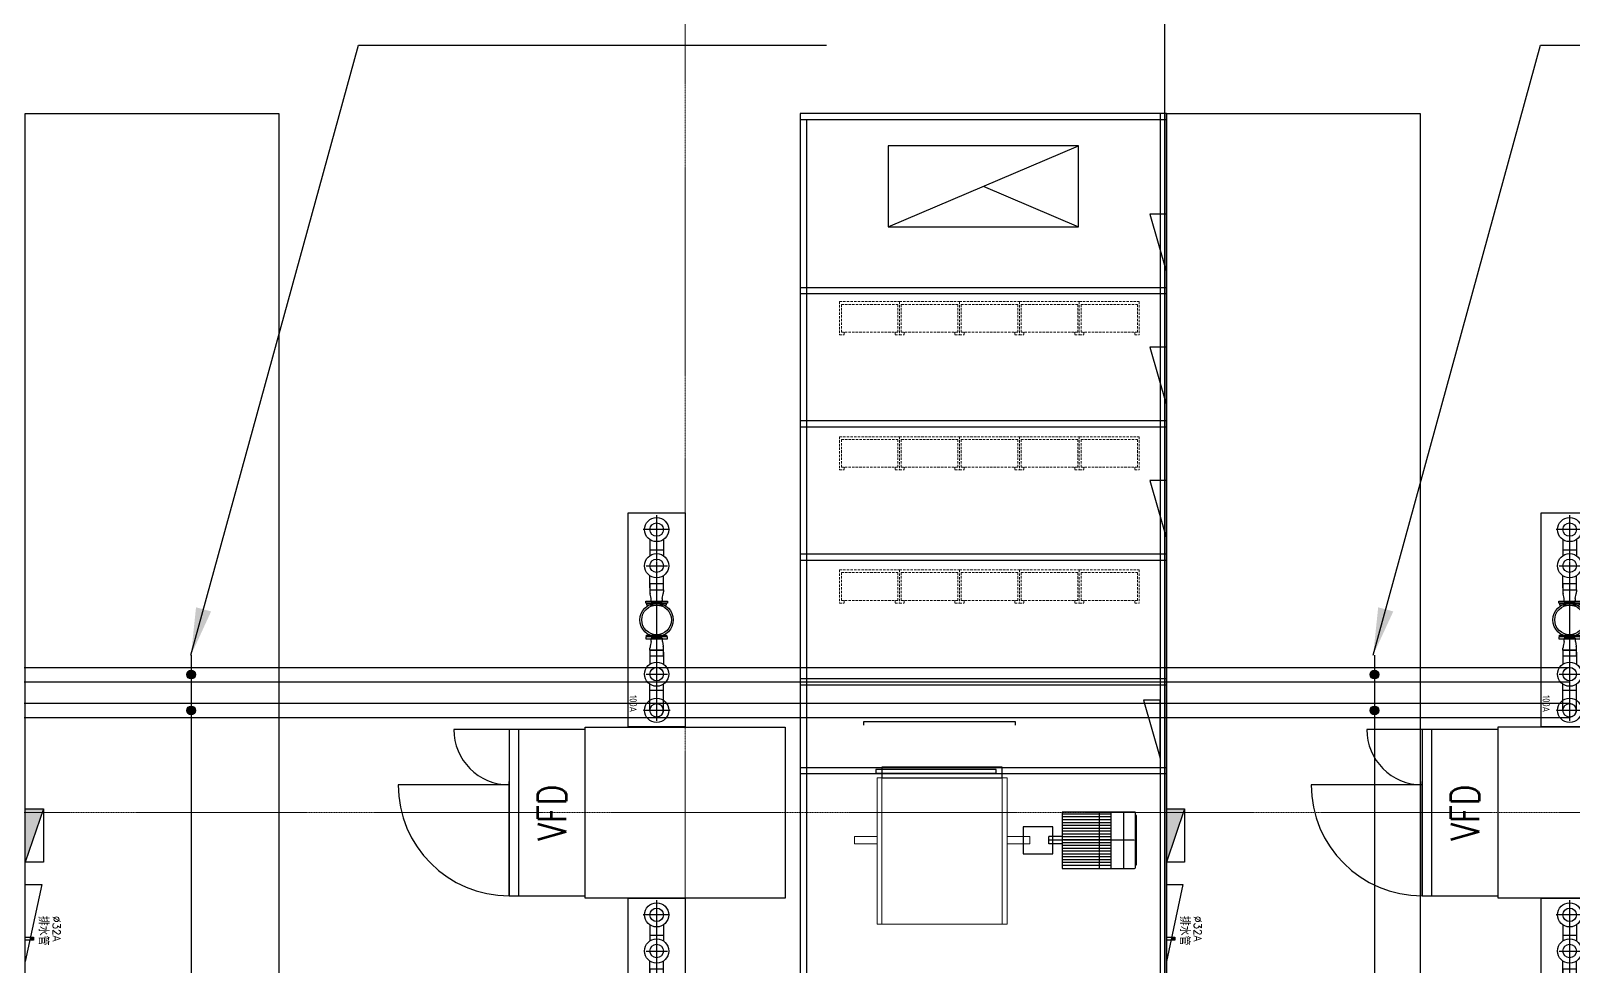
# Model space of a CAD drawing. Header units: millimetres. Extents: x -635893 to 717484, y -2208734 to -1510957.
# Drawn here: x -102925 to -86708, y -1632671 to -1622839 of the extents above; entities that cross this region are included whole.
import ezdxf
from ezdxf.enums import TextEntityAlignment as Align

# ---------------------------------------------------------------- set-up
doc = ezdxf.new("R2010")
doc.units = ezdxf.units.MM
for name, pattern in [('CENTER2', [28.575, 19.05, -3.175, 3.175, -3.175]), ('DASHEDX2', [38.1, 25.4, -12.7]), ('IDA - Grid Line', [3500, 2000, -500, 500, -500]), ('XFM1Q40$0$CENTER2', [1.125, 0.75, -0.125, 0.125, -0.125])]:
    doc.linetypes.add(name, pattern=pattern)
for name, color, linetype in [('0-HWR', 6, 'Continuous'), ('0-HWS', 1, 'Continuous'), ('000_CTCI_CR', 170, 'Continuous'), ('000_CTCI_CSA', 7, 'Continuous'), ('200', 7, 'Continuous'), ('M-CEQPM-MAU', 22, 'Continuous'), ('XFM1P40$0$$0$M-PIPE-TEXT-ARROR', 250, 'Continuous'), ('XFM1Q40$0$M-FOUN-LINE', 2, 'Continuous'), ('XFM1Q40$0$M-PIPE-CHWR13', 94, 'Continuous'), ('XFM1Q40$0$M-PIPE-CHWR13_CL', 93, 'XFM1Q40$0$CENTER2'), ('XFM1Q40$0$M-PIPE-CHWS5', 160, 'Continuous'), ('XFM1Q40$0$M-PIPE-CHWS5_CL', 161, 'XFM1Q40$0$CENTER2'), ('XFM1Q40$0$M-PIPE-VAVE', 2, 'Continuous'), ('XFM1Q40$0$M-PIPE-WWR28', 22, 'Continuous'), ('XFM1Q40$0$M-PIPE-WWS35', 10, 'Continuous')]:
    doc.layers.add(name, color=color, linetype=linetype)
for name, color, linetype, lineweight in [('1co fi', 2, 'Continuous', 13), ('2 fan  m', 6, 'Continuous', 9), ('A-_ANOTGRID_E', 7, 'Continuous', 9)]:
    doc.layers.add(name, color=color, linetype=linetype, lineweight=lineweight)
doc.styles.add('188K-SM-03-F10-ELEC-EQ-Y2257103$0$aa-txt', font='simplex.shx', dxfattribs={"width": 0.6})
doc.styles.add('CHINA', font='simplex.shx', dxfattribs={"bigfont": 'chineset.shx'})
doc.styles.add('XFM1P40$0$$0$aa-txt', font='isocp.shx', dxfattribs={"bigfont": 'chineset.shx'})
doc.styles.add('XFM1Q40$0$aa-txt', font='isocp.shx', dxfattribs={"bigfont": 'chineset.shx'})
doc.dimstyles.new('XFM1P40$0$$0$adim-200', dxfattribs={"dimscale": 200, "dimtxt": 0.3, "dimasz": 2.5, "dimexe": 0.1, "dimexo": 0.5, "dimgap": 0.15, "dimtad": 0, "dimdec": 4, "dimzin": 3, "dimdsep": 46, "dimtxsty": 'XFM1P40$0$$0$aa-txt', "dimcen": 2.5, "dimclrd": 256, "dimclre": 256, "dimclrt": 256, "dimadec": 0, "dimazin": 0, "dimtfac": 1, "dimtdec": 4, "dimtmove": 0, "dimatfit": 3, "dimfxl": 1, "dimtolj": 1, "dimtzin": 0, "dimarcsym": 0})
pattern_1 = [(0, (12691.24, 32880.7), (0, 698.5), [508, -190.5]), (90, (12691.24, 32880.7), (-698.5, 4e-14), [508, -190.5])]
pattern_2 = [(0, (25134, 33256.4), (0, 698.5), [508, -190.5]), (90, (25134, 33256.4), (-698.5, 4e-14), [508, -190.5])]

# ---------------------------------------------------------------- blocks, each defined once
blk = doc.blocks.new('LT WATER')
at = {"color": 4}
for p, q in [((-108416, -1632766, 0), (-108274, -1632766, 0)), ((-108416, -1632766, 0), (-108416, -1632788, 0)), ((-108404, -1632857, 0), (-108414, -1632808, 0)), ((-108402, -1632893, 0), (-108402, -1632876, 0)), ((-108288, -1632893, 0), (-108288, -1632876, 0)), ((-108286, -1632857, 0), (-108276, -1632808, 0)), ((-108274, -1632766, 0), (-108274, -1632788, 0)), ((-108288, -1632893, 0), (-108402, -1632893, 0)), ((-108415, -1633399, 0), (-108415, -1633377, 0)), ((-108403, -1633308, 0), (-108413, -1633357, 0)), ((-108401, -1633272, 0), (-108401, -1633289, 0)), ((-108287, -1633272, 0), (-108401, -1633272, 0)), ((-108287, -1633272, 0), (-108287, -1633289, 0)), ((-108285, -1633308, 0), (-108275, -1633357, 0)), ((-108273, -1633399, 0), (-108273, -1633377, 0)), ((-108415, -1633399, 0), (-108273, -1633399, 0))]:
    blk.add_line(p, q, dxfattribs=at)
for centre, start, end in [((-108316, -1632788, 0), 180, 191.1869), ((-108502, -1632876, 0), 0, 11.1869), ((-108188, -1632876, 0), 168.8131, 180), ((-108374, -1632788, 0), 348.8131, 0), ((-108315, -1633377, 0), 168.8131, 180), ((-108501, -1633289, 0), 348.8131, 0), ((-108187, -1633289, 0), 180, 191.1869), ((-108373, -1633377, 0), 0, 11.1869)]:
    blk.add_arc(centre, 100, start, end, dxfattribs=at)
at = {"layer": 'XFM1Q40$0$M-FOUN-LINE', "elevation": 0}
blk.add_lwpolyline([(-108645, -1634207), (-108645, -1631957), (-108045, -1631957), (-108045, -1634207)], close=True, dxfattribs=at)
at = {"layer": 'XFM1Q40$0$M-PIPE-CHWR13', "color": 4}
for p, q in [((-108416, -1632744, 0), (-108416, -1632619, 0)), ((-108274, -1632744, 0), (-108274, -1632619, 0)), ((-108416, -1633419, 0), (-108416, -1633543, 0)), ((-108273, -1633419, 0), (-108273, -1633543, 0))]:
    blk.add_line(p, q, dxfattribs=at)
at = {"layer": 'XFM1Q40$0$M-PIPE-CHWR13', "color": 4, "elevation": 0}
for points in [[(-108416, -1632766), (-108274, -1632766), (-108274, -1632704), (-108416, -1632704)], [(-108273, -1633399), (-108416, -1633399), (-108416, -1633458), (-108273, -1633458)]]:
    blk.add_lwpolyline(points, close=True, dxfattribs=at)
at = {"layer": 'XFM1Q40$0$M-PIPE-CHWR13', "color": 4}
blk.add_circle((-108345, -1632512, 0), 70.7, dxfattribs=at)
at = {"layer": 'XFM1Q40$0$M-PIPE-CHWR13_CL', "color": 4}
for p, q in [((-108345, -1632386, 0), (-108345, -1633775, 0)), ((-108459, -1632512, 0), (-108231, -1632512, 0)), ((-108459, -1633652, 0), (-108231, -1633652, 0))]:
    blk.add_line(p, q, dxfattribs=at)
at = {"layer": 'XFM1Q40$0$M-PIPE-CHWS5'}
for p, q in [((-108416, -1632238, 0), (-108416, -1632408, 0)), ((-108274, -1632238, 0), (-108274, -1632408, 0)), ((-108416, -1632344, 0), (-108274, -1632344, 0)), ((-108416, -1634032, 0), (-108416, -1633762, 0)), ((-108416, -1633821, 0), (-108274, -1633821, 0)), ((-108274, -1634032, 0), (-108274, -1633762, 0))]:
    blk.add_line(p, q, dxfattribs=at)
for centre in [(-108345, -1632132, 0), (-108345, -1634032, 0)]:
    blk.add_circle(centre, 70.7, dxfattribs=at)
at = {"layer": 'XFM1Q40$0$M-PIPE-CHWS5_CL'}
for p, q in [((-108345, -1631979, 0), (-108345, -1632386, 0)), ((-108206, -1632132, 0), (-108485, -1632132, 0)), ((-108345, -1633778, 0), (-108345, -1634144, 0)), ((-108487, -1634032, 0), (-108204, -1634032, 0))]:
    blk.add_line(p, q, dxfattribs=at)
at = {"layer": 'XFM1Q40$0$M-PIPE-VAVE', "elevation": 0}
for points in [[(-108231, -1632906), (-108459, -1632906), (-108459, -1632883), (-108231, -1632883)], [(-108450, -1632908), (-108450, -1632923), (-108240, -1632923), (-108240, -1632908)], [(-108231, -1633258), (-108459, -1633258), (-108459, -1633282), (-108231, -1633282)], [(-108450, -1633256), (-108450, -1633241), (-108240, -1633241), (-108240, -1633256)]]:
    blk.add_lwpolyline(points, close=True, dxfattribs=at)
at = {"layer": 'XFM1Q40$0$M-PIPE-VAVE'}
for centre, radius in [((-108345, -1632132, 0), 127), ((-108345, -1632512, 0), 127), ((-108345, -1633082, 0), 175), ((-108345, -1633082, 0), 156), ((-108345, -1633652, 0), 127), ((-108345, -1634032, 0), 127)]:
    blk.add_circle(centre, radius, dxfattribs=at)
at = {"layer": 'XFM1Q40$0$M-PIPE-WWR28'}
blk.add_line((-108274, -1632512, 0), (-108274, -1632512, 0), dxfattribs=at)
at = {"layer": 'XFM1Q40$0$M-PIPE-WWR28', "color": 4}
blk.add_circle((-108345, -1633652, 0), 70.7, dxfattribs=at)
at = {"layer": 'XFM1Q40$0$M-FOUN-LINE', "style": 'XFM1Q40$0$aa-txt', "width": 0.8}
blk.add_text('100A', height=75, rotation=270, dxfattribs=at).set_placement((-108591, -1633962, 0), align=Align.MIDDLE_CENTER)
blk = doc.blocks.new('HT WATER')
at = {"color": 6}
for p, q in [((-108416, -1628716, 0), (-108274, -1628716, 0)), ((-108416, -1628716, 0), (-108416, -1628738, 0)), ((-108404, -1628807, 0), (-108414, -1628758, 0)), ((-108402, -1628843, 0), (-108402, -1628826, 0)), ((-108288, -1628843, 0), (-108288, -1628826, 0)), ((-108286, -1628807, 0), (-108276, -1628758, 0)), ((-108274, -1628716, 0), (-108274, -1628738, 0)), ((-108288, -1628843, 0), (-108402, -1628843, 0)), ((-108403, -1629258, 0), (-108413, -1629307, 0)), ((-108401, -1629222, 0), (-108401, -1629239, 0)), ((-108287, -1629222, 0), (-108401, -1629222, 0)), ((-108287, -1629222, 0), (-108287, -1629239, 0)), ((-108285, -1629258, 0), (-108275, -1629307, 0)), ((-108415, -1629349, 0), (-108415, -1629327, 0)), ((-108415, -1629349, 0), (-108273, -1629349, 0)), ((-108273, -1629349, 0), (-108273, -1629327, 0))]:
    blk.add_line(p, q, dxfattribs=at)
for centre, start, end in [((-108316, -1628738, 0), 180, 191.1869), ((-108502, -1628826, 0), 0, 11.1869), ((-108188, -1628826, 0), 168.8131, 180), ((-108374, -1628738, 0), 348.8131, 0), ((-108315, -1629327, 0), 168.8131, 180), ((-108501, -1629239, 0), 348.8131, 0), ((-108187, -1629239, 0), 180, 191.1869), ((-108373, -1629327, 0), 0, 11.1869)]:
    blk.add_arc(centre, 100, start, end, dxfattribs=at)
at = {"layer": 'XFM1Q40$0$M-FOUN-LINE', "elevation": 0}
blk.add_lwpolyline([(-108645, -1630157), (-108645, -1627907), (-108045, -1627907), (-108045, -1630157)], close=True, dxfattribs=at)
at = {"layer": 'XFM1Q40$0$M-PIPE-CHWR13', "color": 6}
for p, q in [((-108416, -1628694, 0), (-108416, -1628569, 0)), ((-108274, -1628694, 0), (-108274, -1628569, 0)), ((-108416, -1629369, 0), (-108416, -1629493, 0)), ((-108273, -1629369, 0), (-108273, -1629493, 0))]:
    blk.add_line(p, q, dxfattribs=at)
at = {"layer": 'XFM1Q40$0$M-PIPE-CHWR13', "color": 6, "elevation": 0}
for points in [[(-108416, -1628716), (-108274, -1628716), (-108274, -1628654), (-108416, -1628654)], [(-108273, -1629349), (-108416, -1629349), (-108416, -1629408), (-108273, -1629408)]]:
    blk.add_lwpolyline(points, close=True, dxfattribs=at)
at = {"layer": 'XFM1Q40$0$M-PIPE-CHWR13', "color": 6}
blk.add_circle((-108345, -1628462, 0), 70.7, dxfattribs=at)
at = {"layer": 'XFM1Q40$0$M-PIPE-CHWR13_CL', "color": 6}
for p, q in [((-108345, -1628336, 0), (-108345, -1629725, 0)), ((-108459, -1628462, 0), (-108231, -1628462, 0)), ((-108459, -1629602, 0), (-108231, -1629602, 0))]:
    blk.add_line(p, q, dxfattribs=at)
at = {"layer": 'XFM1Q40$0$M-PIPE-CHWS5', "color": 1}
for p, q in [((-108416, -1628188, 0), (-108416, -1628358, 0)), ((-108274, -1628188, 0), (-108274, -1628358, 0)), ((-108416, -1628294, 0), (-108274, -1628294, 0)), ((-108416, -1629982, 0), (-108416, -1629712, 0)), ((-108416, -1629771, 0), (-108274, -1629771, 0)), ((-108274, -1629982, 0), (-108274, -1629712, 0))]:
    blk.add_line(p, q, dxfattribs=at)
for centre in [(-108345, -1628082, 0), (-108345, -1629982, 0)]:
    blk.add_circle(centre, 70.7, dxfattribs=at)
at = {"layer": 'XFM1Q40$0$M-PIPE-CHWS5_CL', "color": 1}
for p, q in [((-108345, -1627929, 0), (-108345, -1628336, 0)), ((-108206, -1628082, 0), (-108485, -1628082, 0)), ((-108345, -1629728, 0), (-108345, -1630094, 0)), ((-108487, -1629982, 0), (-108204, -1629982, 0))]:
    blk.add_line(p, q, dxfattribs=at)
at = {"layer": 'XFM1Q40$0$M-PIPE-VAVE', "elevation": 0}
for points in [[(-108231, -1628856), (-108459, -1628856), (-108459, -1628833), (-108231, -1628833)], [(-108450, -1628858), (-108450, -1628873), (-108240, -1628873), (-108240, -1628858)], [(-108231, -1629208), (-108459, -1629208), (-108459, -1629232), (-108231, -1629232)], [(-108450, -1629206), (-108450, -1629191), (-108240, -1629191), (-108240, -1629206)]]:
    blk.add_lwpolyline(points, close=True, dxfattribs=at)
at = {"layer": 'XFM1Q40$0$M-PIPE-VAVE', "color": 2}
for centre in [(-108345, -1628082, 0), (-108345, -1629982, 0)]:
    blk.add_circle(centre, 127, dxfattribs=at)
at = {"layer": 'XFM1Q40$0$M-PIPE-VAVE'}
for centre, radius in [((-108345, -1628462, 0), 127), ((-108345, -1629032, 0), 175), ((-108345, -1629032, 0), 156), ((-108345, -1629602, 0), 127)]:
    blk.add_circle(centre, radius, dxfattribs=at)
at = {"layer": 'XFM1Q40$0$M-PIPE-WWR28'}
blk.add_line((-108274, -1628462, 0), (-108274, -1628462, 0), dxfattribs=at)
at = {"layer": 'XFM1Q40$0$M-PIPE-WWR28', "color": 6}
blk.add_circle((-108345, -1629602, 0), 70.7, dxfattribs=at)
at = {"layer": 'XFM1Q40$0$M-PIPE-WWS35', "color": 1}
blk.add_arc((-108345, -1629982, 0), 70.7, 270, 90, dxfattribs=at)
at = {"layer": 'XFM1Q40$0$M-FOUN-LINE', "style": 'XFM1Q40$0$aa-txt', "width": 0.8}
blk.add_text('100A', height=75, rotation=270, dxfattribs=at).set_placement((-108591, -1629912, 0), align=Align.MIDDLE_CENTER)
blk = doc.blocks.new('A$C05B6578A')
for p, q in [((0, 35), (32, 35)), ((0, 23), (32, 23)), ((0, 12), (32, 12))]:
    blk.add_line(p, q)
blk.add_lwpolyline([(0, 0), (32, 0), (32, 88), (0, 88)], close=True)
blk = doc.blocks.new('A$C72C32AF2')
at = {"layer": '200', "rotation": 270}
blk.add_blockref('A$C05B6578A', (0, 32), dxfattribs=at)
blk = doc.blocks.new('A$C70347584')
at = {"ltscale": 3, "rotation": 90}
blk.add_blockref('A$C72C32AF2', (32, 0), dxfattribs=at)
blk = doc.blocks.new('65000CMH MAU')
at = {"layer": 'M-CEQPM-MAU'}
blk.add_hatch(color=256, dxfattribs=at).paths.add_polyline_path([(-114793.295, -1630399.475), (-114985.081, -1630960.601), (-114985.081, -1630399.475)])
at = {"layer": '000_CTCI_CR', "color": 252, "elevation": 0}
blk.add_lwpolyline([(-114985.081, -1623090.957), (-112318.071, -1623090.957), (-112318.071, -1636503.88), (-114985.081, -1636503.88)], close=True, dxfattribs=at)
at = {"layer": 'M-CEQPM-MAU', "elevation": 0}
for points in [[(-114793.295, -1630399.475), (-114793.295, -1630960.601), (-114985.081, -1630960.601), (-114985.081, -1630399.475)], [(-114793.295, -1630399.475), (-114985.081, -1630960.601), (-114985.081, -1630960.601), (-114985.081, -1630399.475)], [(-114985.081, -1631193.755), (-114810.661, -1631193.755), (-114985.081, -1632003.755)]]:
    blk.add_lwpolyline(points, close=True, dxfattribs=at)
at = {"layer": 'M-CEQPM-MAU', "ltscale": 3, "xscale": -1, "rotation": 90}
blk.add_blockref('A$C70347584', (-114897.456, -1631749.122, 0), dxfattribs=at)
at = {"layer": 'M-CEQPM-MAU', "insert": (-114843.444, -1631526.371, 0), "char_height": 93.86, "width": 705.40414, "attachment_point": 7, "rotation": 270, "style": 'CHINA'}
blk.add_mtext('\\pxsa0.53271;{\\H0.85233x;%%C32A\\P}排水管', dxfattribs=at)
blk = doc.blocks.new('HE')
at = {"layer": '1co fi', "color": 252, "linetype": 'DASHEDX2'}
for p, q in [((23071, 10212), (23421, 10212)), ((23071, 10212), (23071, 9582)), ((23100, 10194), (23100, 9599)), ((23392, 10194), (23100, 10194)), ((23392, 9599), (23392, 10194)), ((23392, 10164), (23421, 10164)), ((23421, 10212), (23421, 10164)), ((23071, 9582), (23421, 9582)), ((23071, 9582), (23421, 9582)), ((23100, 9599), (23392, 9599)), ((23392, 9629), (23421, 9629)), ((23421, 9629), (23421, 9582))]:
    blk.add_line(p, q, dxfattribs=at)
blk = doc.blocks.new('final')
at = {"layer": '1co fi', "color": 252}
blk.add_blockref('HE', (-23421, -9582), dxfattribs=at)
blk = doc.blocks.new('A$C4E021A34')
at = {"layer": '2 fan  m', "color": 252}
for points in [[(616, 1606), (696, 1606), (696, 1846), (616, 1846)], [(0, 240), (1540, 240), (1540, 1606), (0, 1606)], [(0, 290), (1540, 290), (1540, 1556), (0, 1556)], [(616, 240), (696, 240), (696, 0), (616, 0)]]:
    blk.add_lwpolyline(points, close=True, dxfattribs=at)

msp = doc.modelspace()

# ---------------------------------------------------------------- hatches: boundary and pattern name
at = {"layer": '000_CTCI_CR'}
msp.add_hatch(color=3, dxfattribs=at).paths.add_polyline_path([(-90793.285, -1631016.858), (-90985.07, -1631577.984), (-90985.07, -1631016.858)])
at = {"layer": 'XFM1P40$0$$0$M-PIPE-TEXT-ARROR', "true_color": 0xffffff}
h = msp.add_hatch(color=7, dxfattribs=at)
h.dxf.hatch_style = 1
edge = h.paths.add_edge_path()
edge.add_arc((-101240.784, -1629606.616), 45.597, 0, 360)
h = msp.add_hatch(dxfattribs=at)
h.set_pattern_fill('ANGLE', scale=100)
h.set_pattern_definition([(0, (12691.24, 33256.4), (0, 698.5), [508, -190.5]), (90, (12691.24, 33256.4), (-698.5, 4e-14), [508, -190.5])])
h.paths.add_polyline_path([(-101195.187, -1629606.7, 0.414213562), (-101240.784, -1629561.103), (-101240.784, -1629652.297, 0.414213562)])
h.paths.add_polyline_path([(-101240.784, -1629561.103, 0.414213562), (-101286.381, -1629606.7, 0.414213562), (-101240.784, -1629652.297)])
h = msp.add_hatch(dxfattribs=at)
h.set_pattern_fill('ANGLE', scale=100)
h.set_pattern_definition([(0, (12812.3, 33244), (0, 698.5), [508, -190.5]), (90, (12812.3, 33244), (-698.5, 4e-14), [508, -190.5])])
h.paths.add_polyline_path([(-101074.095, -1629619.139, 0.414213562), (-101119.692, -1629573.542), (-101119.692, -1629664.737, 0.414213562)])
h.paths.add_polyline_path([(-101119.692, -1629573.542, 0.414213562), (-101165.289, -1629619.139, 0.414213562), (-101119.692, -1629664.737)])
h = msp.add_hatch(color=7, dxfattribs=at)
h.dxf.hatch_style = 1
edge = h.paths.add_edge_path()
edge.add_arc((-88798.03, -1629606.7), 45.597, 0, 360)
h = msp.add_hatch(dxfattribs=at)
h.set_pattern_fill('ANGLE', scale=100)
h.set_pattern_definition(pattern_2)
h.paths.add_polyline_path([(-88752.433, -1629606.7, 0.414213562), (-88798.03, -1629561.103), (-88798.03, -1629652.297, 0.414213562)])
h.paths.add_polyline_path([(-88798.03, -1629561.103, 0.414213562), (-88843.627, -1629606.7, 0.414213562), (-88798.03, -1629652.297)])
h = msp.add_hatch(dxfattribs=at)
h.set_pattern_fill('ANGLE', scale=100)
h.set_pattern_definition(pattern_2)
h.paths.add_polyline_path([(-88752.433, -1629606.7, 0.414213562), (-88798.03, -1629561.103), (-88798.03, -1629652.297, 0.414213562)])
h.paths.add_polyline_path([(-88798.03, -1629561.103, 0.414213562), (-88843.627, -1629606.7, 0.414213562), (-88798.03, -1629652.297)])
h = msp.add_hatch(dxfattribs=at)
h.set_pattern_fill('ANGLE', scale=100)
h.set_pattern_definition([(0, (0, 0), (0, 698.5), [508, -190.5]), (90, (0, 0), (-698.5, 4e-14), [508, -190.5])])
h.paths.add_polyline_path([(-88798.03, -1629561.103), (-88798.03, -1629652.297, 0.414213562), (-88752.433, -1629606.7, 0.414213562)])
h.paths.add_polyline_path([(-88798.03, -1629561.103, 0.414213562), (-88843.627, -1629606.7, 0.414213562), (-88798.03, -1629652.297)])
h = msp.add_hatch(dxfattribs=at)
h.set_pattern_fill('ANGLE', scale=100)
h.set_pattern_definition([(0, (12808.7, 33065.4), (0, 698.5), [508, -190.5]), (90, (12808.7, 33065.4), (-698.5, 4e-14), [508, -190.5])])
h.paths.add_polyline_path([(-101077.699, -1629797.729, 0.414213562), (-101123.296, -1629752.132), (-101123.296, -1629843.327, 0.414213562)])
h.paths.add_polyline_path([(-101123.296, -1629752.132, 0.414213562), (-101168.893, -1629797.729, 0.414213562), (-101123.296, -1629843.327)])
h = msp.add_hatch(dxfattribs=at)
h.set_pattern_fill('ANGLE', scale=100)
h.set_pattern_definition([(0, (12857.5, 33058.5), (0, 698.5), [508, -190.5]), (90, (12857.5, 33058.5), (-698.5, 4e-14), [508, -190.5])])
h.paths.add_polyline_path([(-101028.934, -1629804.591, 0.414213562), (-101074.531, -1629758.994), (-101074.531, -1629850.189, 0.414213562)])
h.paths.add_polyline_path([(-101074.531, -1629758.994, 0.414213562), (-101120.128, -1629804.591, 0.414213562), (-101074.531, -1629850.189)])
h = msp.add_hatch(color=7, dxfattribs=at)
h.dxf.hatch_style = 1
edge = h.paths.add_edge_path()
edge.add_arc((-101240.784, -1629982.385), 45.597, 0, 360)
h = msp.add_hatch(color=7, dxfattribs=at)
h.dxf.hatch_style = 1
edge = h.paths.add_edge_path()
edge.add_arc((-101240.784, -1629982.385), 45.597, 0, 360)
h = msp.add_hatch(dxfattribs=at)
h.set_pattern_fill('ANGLE', scale=100)
h.set_pattern_definition(pattern_1)
h.paths.add_polyline_path([(-101195.187, -1629982.385, 0.414213562), (-101240.784, -1629936.788), (-101240.784, -1630027.982, 0.414213562)])
h.paths.add_polyline_path([(-101240.784, -1629936.788, 0.414213562), (-101286.381, -1629982.385, 0.414213562), (-101240.784, -1630027.982)])
h = msp.add_hatch(dxfattribs=at)
h.set_pattern_fill('ANGLE', scale=100)
h.set_pattern_definition(pattern_1)
h.paths.add_polyline_path([(-101195.187, -1629982.385, 0.414213562), (-101240.784, -1629936.788), (-101240.784, -1630027.982, 0.414213562)])
h.paths.add_polyline_path([(-101240.784, -1629936.788, 0.414213562), (-101286.381, -1629982.385, 0.414213562), (-101240.784, -1630027.982)])
h = msp.add_hatch(color=7, dxfattribs=at)
h.dxf.hatch_style = 1
edge = h.paths.add_edge_path()
edge.add_arc((-88798.03, -1629982.385), 45.597, 0, 360)
h = msp.add_hatch(color=7, dxfattribs=at)
h.dxf.hatch_style = 1
edge = h.paths.add_edge_path()
edge.add_arc((-88798.03, -1629982.385), 45.597, 0, 360)

# ---------------------------------------------------------------- linework, layer by layer
at = {"color": 252, "elevation": 0}
for points in [[(-97095.061, -1630157.469), (-94995.061, -1630157.469), (-94995.061, -1631957.469), (-97095.061, -1631957.469)], [(-87495.061, -1630156.826), (-85395.061, -1630156.826), (-85395.061, -1631956.826), (-87495.061, -1631956.826)]]:
    msp.add_lwpolyline(points, close=True, dxfattribs=at)
at = {"layer": '0-HWR', "ltscale": 1000}
for p, q in [((-122075.359, -1629531.616, 0), (-86745.061, -1629531.616, 0)), ((-122075.359, -1629681.616, 0), (-86745.061, -1629681.616, 0))]:
    msp.add_line(p, q, dxfattribs=at)
at = {"layer": '0-HWS', "ltscale": 1000}
for p, q in [((-122075.359, -1629907.469, 0), (-86745.061, -1629907.469, 0)), ((-122075.359, -1630057.469, 0), (-86745.061, -1630057.469, 0))]:
    msp.add_line(p, q, dxfattribs=at)
at = {"layer": '000_CTCI_CR', "color": 3}
for p, q in [((-90985.07, -1623708.34, 0), (-94835.07, -1623708.34, 0)), ((-94835.07, -1623708.34, 0), (-94835.07, -1637056.263, 0)), ((-90985.07, -1623773.34, 0), (-94835.07, -1623773.34, 0)), ((-94770.07, -1623773.34, 0), (-94770.07, -1637056.263, 0)), ((-91050.07, -1623708.34, 0), (-91050.07, -1637121.263, 0)), ((-90985.07, -1623708.34, 0), (-90985.07, -1637121.263, 0)), ((-90985.07, -1625540.51, 0), (-94835.07, -1625540.51, 0)), ((-90985.07, -1625605.51, 0), (-94835.07, -1625605.51, 0)), ((-90985.07, -1626940.51, 0), (-94835.07, -1626940.51, 0)), ((-90985.07, -1627005.51, 0), (-94835.07, -1627005.51, 0)), ((-90985.07, -1628340.51, 0), (-94835.07, -1628340.51, 0)), ((-90985.07, -1628405.51, 0), (-94835.07, -1628405.51, 0)), ((-90985.07, -1629650.942, 0), (-94835.07, -1629650.942, 0)), ((-90985.07, -1629650.942, 0), (-94835.07, -1629650.942, 0)), ((-91050.07, -1629715.942, 0), (-94835.07, -1629715.942, 0)), ((-90985.07, -1629715.942, 0), (-94835.07, -1629715.942, 0)), ((-90985.07, -1629715.942, 0), (-94835.07, -1629715.942, 0)), ((-90985.07, -1630586.138, 0), (-94835.07, -1630586.138, 0)), ((-91050.07, -1630651.138, 0), (-94835.07, -1630651.138, 0)), ((-90985.07, -1630651.138, 0), (-94835.07, -1630651.138, 0)), ((-91320.07, -1631051.138, 0), (-92080.07, -1631051.138, 0)), ((-92080.07, -1631051.138, 0), (-92080.07, -1631643.138, 0)), ((-91564.07, -1631073.138, 0), (-92080.07, -1631073.138, 0)), ((-91564.07, -1631103.138, 0), (-92080.07, -1631103.138, 0)), ((-91564.07, -1631643.138, 0), (-91564.07, -1631051.138, 0)), ((-91432.07, -1631643.138, 0), (-91432.07, -1631051.138, 0)), ((-91310.07, -1631633.138, 0), (-91310.07, -1631061.138, 0)), ((-91300.07, -1631087.538, 0), (-91310.07, -1631087.538, 0)), ((-91300.07, -1631606.737, 0), (-91300.07, -1631087.538, 0)), ((-91564.07, -1631133.138, 0), (-92080.07, -1631133.138, 0)), ((-91564.07, -1631163.138, 0), (-92080.07, -1631163.138, 0)), ((-91564.07, -1631193.138, 0), (-92080.07, -1631193.138, 0)), ((-91564.07, -1631223.138, 0), (-92080.07, -1631223.138, 0)), ((-91564.07, -1631253.138, 0), (-92080.07, -1631253.138, 0)), ((-92080.07, -1631309.138, 0), (-92220.07, -1631309.138, 0)), ((-92220.07, -1631385.138, 0), (-92220.07, -1631309.138, 0)), ((-92080.07, -1631385.138, 0), (-92220.07, -1631385.138, 0)), ((-91564.07, -1631283.138, 0), (-92080.07, -1631283.138, 0)), ((-91564.07, -1631313.138, 0), (-92080.07, -1631313.138, 0)), ((-91564.07, -1631343.138, 0), (-92080.07, -1631343.138, 0)), ((-91564.07, -1631373.138, 0), (-92080.07, -1631373.138, 0)), ((-91564.07, -1631403.138, 0), (-92080.07, -1631403.138, 0)), ((-91564.07, -1631433.138, 0), (-92080.07, -1631433.138, 0)), ((-91564.07, -1631463.138, 0), (-92080.07, -1631463.138, 0)), ((-91564.07, -1631493.138, 0), (-92080.07, -1631493.138, 0)), ((-91564.07, -1631523.138, 0), (-92080.07, -1631523.138, 0)), ((-91564.07, -1631553.138, 0), (-92080.07, -1631553.138, 0)), ((-91564.07, -1631583.138, 0), (-92080.07, -1631583.138, 0)), ((-91564.07, -1631613.138, 0), (-92080.07, -1631613.138, 0)), ((-92080.07, -1631643.138, 0), (-91320.07, -1631643.138, 0)), ((-91310.07, -1631606.737, 0), (-91300.07, -1631606.737, 0))]:
    msp.add_line(p, q, dxfattribs=at)
at = {"layer": '000_CTCI_CR', "color": 252}
for p, q in [((-97895.061, -1630181.826, 0), (-98478.394, -1630181.826, 0)), ((-97895.061, -1630181.826, 0), (-97895.061, -1630731.826, 0)), ((-97795.061, -1631931.826, 0), (-97795.061, -1630181.826, 0)), ((-88295.061, -1630181.826, 0), (-88878.394, -1630181.826, 0)), ((-88295.061, -1630181.826, 0), (-88295.061, -1630731.826, 0)), ((-88195.061, -1631931.826, 0), (-88195.061, -1630181.826, 0)), ((-97895.061, -1630765.159, 0), (-99061.727, -1630765.159, 0)), ((-97895.061, -1630731.826, 0), (-97895.061, -1631831.826, 0)), ((-97895.061, -1631931.826, 0), (-97895.061, -1630731.826, 0)), ((-88295.061, -1630765.159, 0), (-89461.727, -1630765.159, 0)), ((-88295.061, -1630731.826, 0), (-88295.061, -1631831.826, 0)), ((-88295.061, -1631931.826, 0), (-88295.061, -1630731.826, 0))]:
    msp.add_line(p, q, dxfattribs=at)
at = {"layer": '000_CTCI_CR', "color": 3, "linetype": 'CENTER2'}
for p, q in [((-91690.07, -1631643.138, 0), (-91690.07, -1631051.138, 0)), ((-91300.07, -1631347.138, 0), (-92220.07, -1631347.138, 0))]:
    msp.add_line(p, q, dxfattribs=at)
at = {"layer": '000_CTCI_CR', "color": 252, "elevation": 0}
for points in [[(-90985.07, -1623708.34), (-88318.06, -1623708.34), (-88318.06, -1637121.263), (-90985.07, -1637121.263)], [(-97895.061, -1631931.826), (-97095.061, -1631931.826), (-97095.061, -1630181.826), (-97895.061, -1630181.826)], [(-88295.061, -1631931.826), (-87495.061, -1631931.826), (-87495.061, -1630181.826), (-88295.061, -1630181.826)]]:
    msp.add_lwpolyline(points, close=True, dxfattribs=at)
at = {"layer": '000_CTCI_CR', "color": 3, "elevation": 0}
for points in [[(-93910.07, -1624898.747), (-91910.07, -1624898.747), (-91910.07, -1624048.747), (-93910.07, -1624048.747)], [(-90985.07, -1624765.51), (-91159.49, -1624765.51), (-90985.07, -1625375.51)], [(-90985.07, -1626165.51), (-91159.49, -1626165.51), (-90985.07, -1626775.51)], [(-90985.07, -1627565.51), (-91159.49, -1627565.51), (-90985.07, -1628175.51)], [(-91050.07, -1629876.138), (-91224.49, -1629876.138), (-91050.07, -1630486.138)], [(-92775.07, -1630644.138), (-92775.07, -1630604.138), (-94041.07, -1630604.138), (-94041.07, -1630644.138)], [(-92710.07, -1630691.138), (-92710.07, -1630579.138), (-93976.07, -1630579.138), (-93976.07, -1630691.138)], [(-90793.285, -1631016.858), (-90793.285, -1631577.984), (-90985.07, -1631577.984), (-90985.07, -1631016.858)], [(-90793.285, -1631016.858), (-90985.07, -1631577.984), (-90985.07, -1631577.984), (-90985.07, -1631016.858)], [(-90985.07, -1631811.138), (-90810.65, -1631811.138), (-90985.07, -1632621.138)]]:
    msp.add_lwpolyline(points, close=True, dxfattribs=at)
for points in [[(-93910.07, -1624898.747), (-91910.07, -1624048.747)], [(-92910.07, -1624473.747), (-91910.07, -1624898.747)], [(-94164.964, -1630139.368), (-94164.964, -1630099.368), (-92573.374, -1630099.368), (-92573.374, -1630139.368)]]:
    msp.add_lwpolyline(points, dxfattribs=at)
at = {"layer": '000_CTCI_CR', "color": 3, "ltscale": 3, "elevation": 0}
msp.add_lwpolyline([(-92489.604, -1631204.989), (-92489.604, -1631489.286), (-92177.694, -1631489.286), (-92177.694, -1631204.989)], close=True, dxfattribs=at)
at = {"layer": '000_CTCI_CR', "color": 252}
for centre, radius in [((-97895.061, -1630181.826, 0), 583.333), ((-88295.061, -1630181.826, 0), 583.333), ((-97895.061, -1630765.159, 0), 1166.667), ((-88295.061, -1630765.159, 0), 1166.667)]:
    msp.add_arc(centre, radius, 180, 270, dxfattribs=at)
at = {"layer": '000_CTCI_CR', "color": 3}
for centre, start, end in [((-91320.07, -1631061.138, 0), 0, 90), ((-91320.07, -1631633.138, 0), 270, 0)]:
    msp.add_arc(centre, 10, start, end, dxfattribs=at)
at = {"layer": '000_CTCI_CSA', "color": 252, "ltscale": 0.1, "elevation": 0}
msp.add_lwpolyline([(-124695.038, -1598363.102), (-90994.747, -1598363.165), (-90994.747, -1619425.492), (-91005.948, -1619425.492), (-91005.948, -1639225.491), (-121095.061, -1639248.808), (-121095.061, -1629649.452), (-124695.199, -1629649.452), (-124695.061, -1598591.092)], dxfattribs=at)
at = {"layer": 'A-_ANOTGRID_E', "color": 252, "linetype": 'IDA - Grid Line', "ltscale": 0.005}
for p, q in [((-96045.061, -1526391.026, 0), (-96045.061, -1656232.232, 0)), ((-54960.328, -1631056.826, 0), (-189425.313, -1631056.826, 0))]:
    msp.add_line(p, q, dxfattribs=at)
at = {"layer": 'XFM1P40$0$$0$M-PIPE-TEXT-ARROR', "color": 7}
for points in [[(-101240.784, -1629402.424), (-101240.784, -1636560.756)], [(-88798.03, -1629402.424), (-88798.03, -1636560.756)]]:
    msp.add_lwpolyline(points, dxfattribs=at)
for centre in [(-101240.784, -1629606.616), (-101240.784, -1629606.7, 0), (-88798.03, -1629606.7, 0), (-88798.03, -1629606.7, 0), (-101240.784, -1629982.385, 0), (-101240.784, -1629982.385, 0), (-88798.03, -1629982.385, 0), (-88798.03, -1629982.385, 0)]:
    msp.add_circle(centre, 45.597, dxfattribs=at)

# ---------------------------------------------------------------- block references
at = {"color": 252}
for name, p in [('HT WATER', (12000, 0)), ('HT WATER', (21600, 0, 0)), ('LT WATER', (12000, 0)), ('LT WATER', (21600, 0, 0))]:
    msp.add_blockref(name, p, dxfattribs=at)
at = {"layer": '000_CTCI_CR'}
msp.add_blockref('65000CMH MAU', (12000.011, -617.383, 0), dxfattribs=at)
at = {"layer": '000_CTCI_CR', "color": 3, "xscale": -1, "rotation": 90}
for name, p in [('final', (-93790.87, -1626035.51, 0)), ('final', (-93160.87, -1626035.51, 0)), ('final', (-92530.87, -1626035.51, 0)), ('final', (-91900.87, -1626035.51, 0)), ('final', (-91270.87, -1626035.51, 0)), ('final', (-93790.87, -1627455.51, 0)), ('final', (-93160.87, -1627455.51, 0)), ('final', (-92530.87, -1627455.51, 0)), ('final', (-91900.87, -1627455.51, 0)), ('final', (-91270.87, -1627455.51, 0)), ('final', (-93790.87, -1628855.51, 0)), ('final', (-93160.87, -1628855.51, 0)), ('final', (-92530.87, -1628855.51, 0)), ('final', (-91900.87, -1628855.51, 0)), ('final', (-91270.87, -1628855.51, 0)), ('A$C4E021A34', (-92420.07, -1630691.138, 0))]:
    msp.add_blockref(name, p, dxfattribs=at)
at = {"layer": '000_CTCI_CR', "color": 3, "ltscale": 3, "xscale": -1, "rotation": 90}
msp.add_blockref('A$C70347584', (-90897.446, -1632366.504, 0), dxfattribs=at)

# ---------------------------------------------------------------- texts
at = {"layer": '000_CTCI_CR', "color": 252, "style": '188K-SM-03-F10-ELEC-EQ-Y2257103$0$aa-txt', "width": 0.8}
for p in [(-97445.061, -1631056.826, 0), (-87845.061, -1631056.826, 0)]:
    msp.add_text('VFD', height=300, rotation=90, dxfattribs=at).set_placement(p, align=Align.MIDDLE_CENTER)
at = {"layer": '000_CTCI_CR', "color": 3, "insert": (-90843.433, -1632143.753, 0), "char_height": 93.86, "width": 705.40414, "attachment_point": 7, "rotation": 270, "style": 'CHINA'}
msp.add_mtext('\\pxsa0.53271;{\\H0.85233x;%%C32A\\P}排水管', dxfattribs=at)

# ---------------------------------------------------------------- leaders
at = {"layer": 'XFM1P40$0$$0$M-PIPE-TEXT-ARROR', "color": 7}
for points in [[(-101241.168, -1629402.831, 0), (-99480.477, -1622989.549, 0), (-94559.531, -1622989.549, 0)], [(-88811.081, -1629402.831, 0), (-87050.391, -1622989.549, 0), (-82129.445, -1622989.549, 0)]]:
    msp.add_leader(points, dimstyle='XFM1P40$0$$0$adim-200', override={"dimclrd": 7}, dxfattribs=at)

doc.saveas('drawing.dxf')
